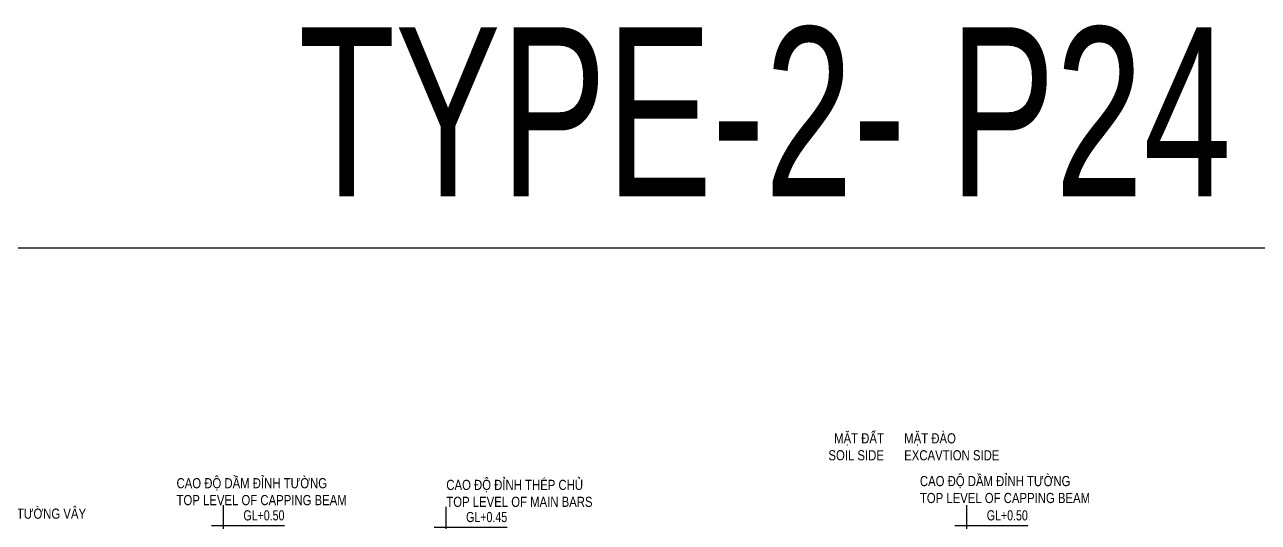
# Model space of a CAD drawing. Header units: millimetres. Extents: x 2746337 to 7547699, y -363432 to 15720.
# Drawn here: x 2871188 to 2907651, y -193381 to -178675 of the extents above; entities that cross this region are included whole.
import ezdxf
from ezdxf.enums import TextEntityAlignment as Align

# ---------------------------------------------------------------- set-up
doc = ezdxf.new("R2010")
doc.units = ezdxf.units.MM
doc.header["$LTSCALE"] = 1200
for name, color, linetype, lineweight in [('030_Label', 4, 'Continuous', 5), ('ENOTE', 2, 'Continuous', 15), ('LEADER', 8, 'Continuous', 9), ('TEXTVN', 2, 'Continuous', 20)]:
    doc.layers.add(name, color=color, linetype=linetype, lineweight=lineweight)
for name, color, linetype in [('CDC.02.DIM', 1, 'Continuous'), ('CDC.06.TEXT', 2, 'Continuous'), ('CDC.10.HATCH', 251, 'Continuous')]:
    doc.layers.add(name, color=color, linetype=linetype)
doc.styles.add('DB_Arial', font='arial.ttf', dxfattribs={"width": 0.8})
doc.styles.add('SMTEXT', font='arial.ttf', dxfattribs={"width": 0.75})
doc.styles.add('VNROMANS', font='VHAVAN.TTF', dxfattribs={"width": 0.8})

# ---------------------------------------------------------------- blocks, each defined once
blk = doc.blocks.new('tag_cd')
at = {"layer": 'CDC.10.HATCH'}
blk.add_hatch(color=256, dxfattribs=at).paths.add_polyline_path([(180, 240), (420, 0), (420, 240)])
at = {"layer": 'CDC.02.DIM'}
for points in [[(420, 240), (420, 0), (660, 240), (180, 240), (420, 0), (420, 1020)], [(60, 420), (2220, 420)], [(0, 0), (840, 0)]]:
    blk.add_lwpolyline(points, dxfattribs=at)
at = {"layer": 'CDC.06.TEXT', "ltscale": 0.5, "style": 'SMTEXT', "width": 0.75}
blk.add_attdef('CD', text='', height=300, dxfattribs=at).set_placement((2220, 570), align=Align.RIGHT)

msp = doc.modelspace()

# ---------------------------------------------------------------- linework, layer by layer
msp.add_lwpolyline([(2850680.1, -185266.4), (2944197.4, -185266.4), (2944197.4, -262418.8), (2850680.1, -262418.8)], close=True)
at = {"layer": 'LEADER', "lineweight": 20}
for points in [[(2894084.1, -191749.1, 0, 150, 0), (2894584.1, -191749.1, 0, 0, 0), (2896584.1, -191749.1, 0, 0, 0)], [(2899684.1, -191749.1, 0, 150, 0), (2899184.1, -191749.1, 0, 0, 0), (2897184.1, -191749.1, 0, 0, 0)]]:
    msp.add_lwpolyline(points, format="xyseb", dxfattribs=at)

# ---------------------------------------------------------------- block references
at = {"layer": 'ENOTE'}
for p, values in [((2876647, -193894.7), {'CD': 'GL+0.50'}), ((2898618.2, -193894.7), {'CD': 'GL+0.50'}), ((2883229.8, -193944.7), {'CD': 'GL+0.45'})]:
    msp.add_blockref('tag_cd', p, dxfattribs=at).add_auto_attribs(values)

# ---------------------------------------------------------------- texts
at = {"layer": '030_Label', "style": 'VNROMANS', "width": 0.7}
msp.add_text('type-2- p24', height=5000, dxfattribs=at).set_placement((2893066.3, -181249.3), align=Align.MIDDLE_CENTER)
at = {"layer": 'TEXTVN', "style": 'DB_Arial', "width": 0.8}
for s, p in [('MẶT ĐẤT', (2896584.1, -191049.1)), ('SOIL SIDE', (2896584.1, -191549.1))]:
    msp.add_text(s, height=300, dxfattribs=at).set_placement(p, align=Align.RIGHT)
for s, p in [('MẶT ĐÀO', (2897184.1, -191049.1)), ('EXCAVTION SIDE', (2897184.1, -191549.1)), ('CAO ĐỘ DẦM ĐỈNH TƯỜNG', (2875676.6, -192374.7)), ('CAO ĐỘ ĐỈNH THÉP CHỦ', (2883649.8, -192424.7)), ('CAO ĐỘ DẦM ĐỈNH TƯỜNG', (2897647.8, -192311.9)), ('TOP LEVEL OF CAPPING BEAM', (2897647.8, -192811.9)), ('CAO ĐỘ ĐỈNH TƯỜNG VÂY', (2868629.2, -193274.7)), ('TOP LEVEL OF CAPPING BEAM', (2875676.6, -192874.7)), ('TOP LEVEL OF MAIN BARS', (2883649.8, -192924.7))]:
    msp.add_text(s, height=300, dxfattribs=at).set_placement(p)

doc.saveas('drawing.dxf')
